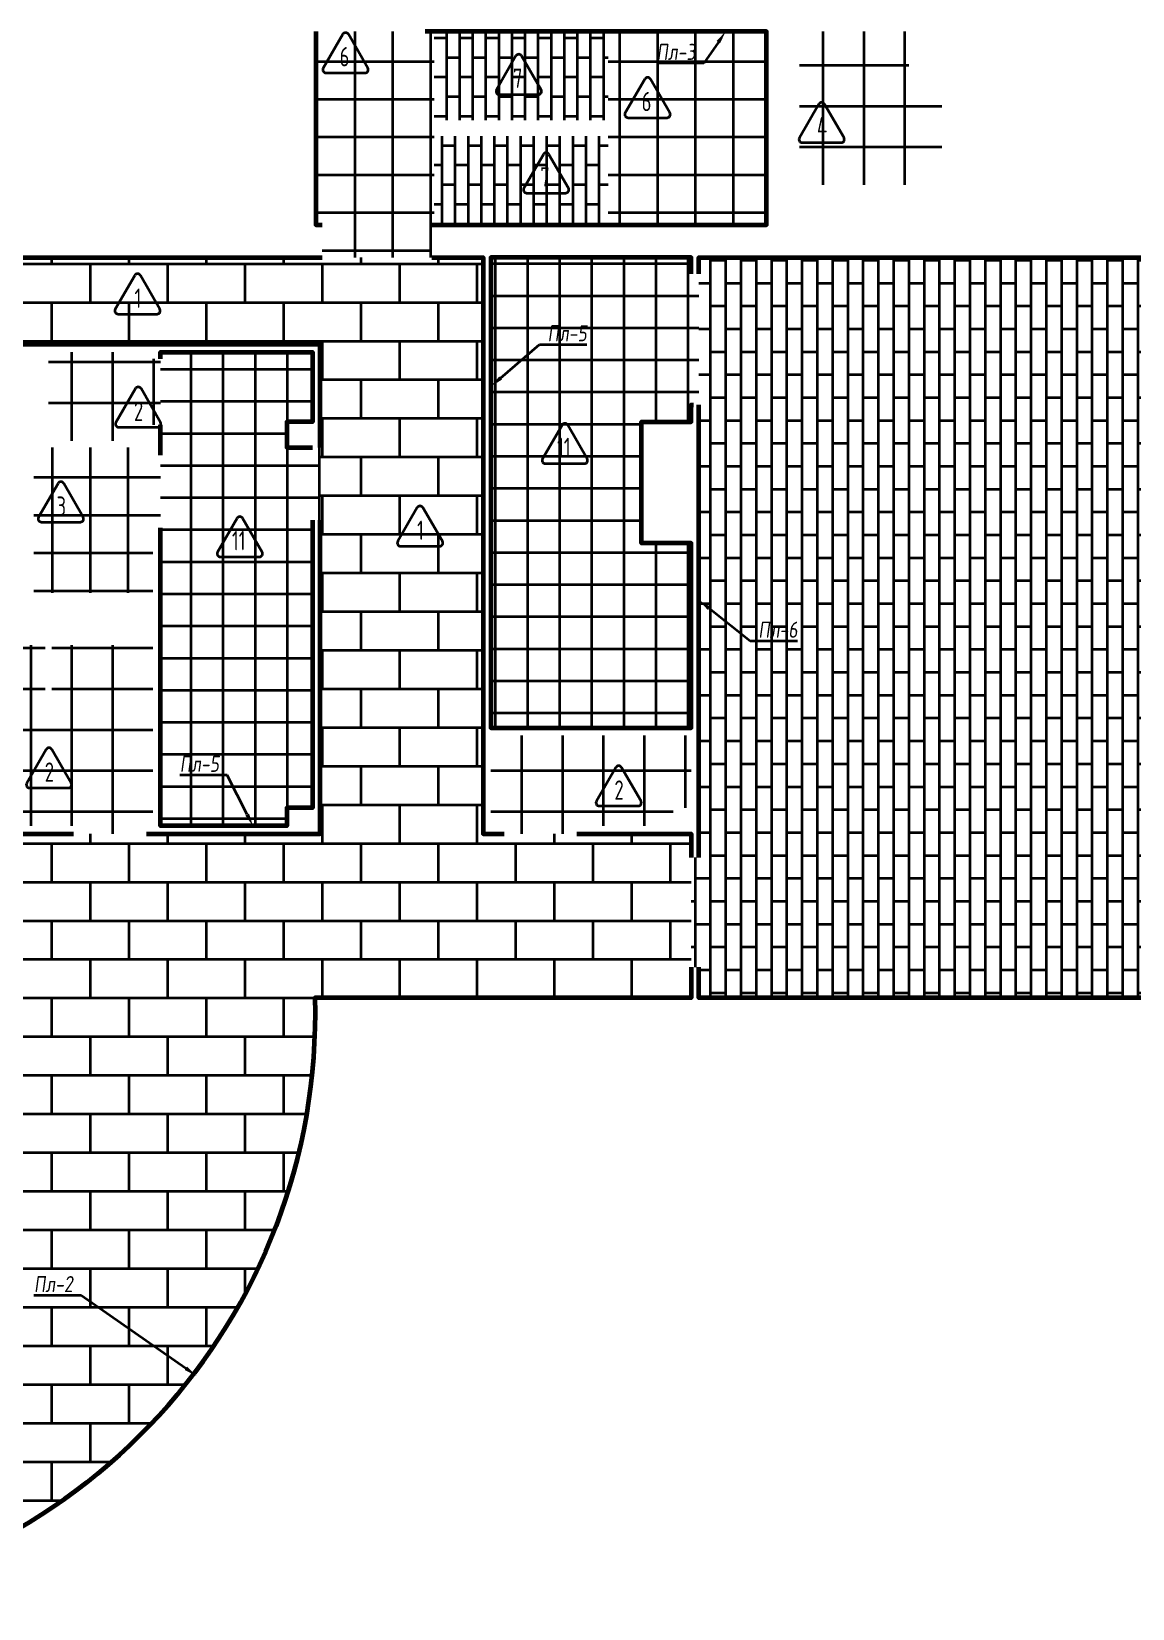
# Model space of a CAD drawing. Header units: millimetres. Extents: x -510890 to 418982, y -118257 to 141350.
# Drawn here: x -189397 to -172302, y -20125 to 4369 of the extents above; entities that cross this region are included whole.
import ezdxf
from ezdxf import colors
from ezdxf.entities.mleader import LeaderData, LeaderLine
from ezdxf.enums import TextEntityAlignment as Align
from ezdxf.math import Vec2, Vec3

# ---------------------------------------------------------------- set-up
doc = ezdxf.new("R2010")
doc.units = ezdxf.units.MM
doc.layers.add('АР_Площадь контур', color=220, linetype='Continuous', lineweight=35, plot=False)
doc.styles.add('ISOCPEUR', font='isocpeur.ttf', dxfattribs={"height": 800})
doc.styles.add('Архитект', font='isocpeur.ttf', dxfattribs={"width": 0.8, "oblique": 8})
pattern_1 = [(90, (2999.9, -126491.3), (-587.375, 0), []), (180, (2999.9, -126491.3), (-6e-14, -587.375), [])]
pattern_2 = [(90, (2999.9, -126491.3), (-635, 0), []), (180, (2999.9, -126491.3), (0, -635), [])]

msp = doc.modelspace()

# ---------------------------------------------------------------- hatches: boundary and pattern name
at = {"layer": 'АР_Площадь контур', "true_color": 0x000000}
h = msp.add_hatch(dxfattribs=at)
h.set_pattern_fill('ANSI37', color=18, scale=185, angle=45)
h.set_pattern_definition(pattern_1)
h.paths.add_polyline_path([(-184984, 4369.4), (-183144, 4369.4), (-183144, 1369.4), (-183184, 1369.4), (-183184, 859.4), (-184884, 859.4), (-184884, 1369.4), (-184984, 1369.4)])
at = {"layer": 'АР_Площадь контур', "true_color": 0xffffff}
h = msp.add_hatch(dxfattribs=at)
h.set_pattern_fill('AR-BRSTD', scale=3, angle=90)
h.set_pattern_definition([(90, (2999.9, -126491.32), (-203.2254, 1e-14), []), (180, (2999.9, -126491.32), (-203.2254, -304.8), [203.2254, -203.2254])])
h.paths.add_polyline_path([(-183144, 2994.4), (-180444, 2994.4), (-180444, 4369.4), (-183144, 4369.4)])
at = {"layer": 'АР_Площадь контур', "true_color": 0x000000}
h = msp.add_hatch(dxfattribs=at)
h.set_pattern_fill('ANSI37', color=18, scale=185, angle=45)
h.set_pattern_definition(pattern_1)
h.paths.add_polyline_path([(-180444, 4369.4), (-177984, 4369.4), (-177984, 1369.4), (-180444, 1369.4)])
at = {"layer": 'АР_Площадь контур', "true_color": 0x0029a3, "transparency": 33554483}
h = msp.add_hatch(dxfattribs=at)
h.set_pattern_fill('ANSI37', color=164, scale=200, angle=45)
h.set_pattern_definition([(90, (209610.45, -25998.6), (-635, 0), []), (180, (209610.45, -25998.6), (0, -635), [])])
h.paths.add_polyline_path([(-175774, 1988.1), (-177474, 1988.8), (-177474, 4369.4), (-175774, 4369.4), (-175774, 3584.3), (-175264, 3584.3), (-175264, 2417.3), (-175774, 2417.3)])
at = {"layer": 'АР_Площадь контур', "true_color": 0xffffff}
h = msp.add_hatch(dxfattribs=at)
h.set_pattern_fill('AR-BRSTD', scale=3, angle=90)
h.set_pattern_definition([(90, (209610.45, -28798.6), (-203.2254, 1e-14), []), (180, (209610.45, -28798.6), (-203.2254, -304.8), [203.2254, -203.2254])])
h.paths.add_polyline_path([(-183144, 1369.4), (-180444, 1369.4), (-180444, 2744.4), (-183144, 2744.4)])
at = {"layer": 'АР_Площадь контур', "true_color": 0x000000}
h = msp.add_hatch(dxfattribs=at)
h.set_pattern_fill('AR-B816', color=18, scale=2.954)
h.set_pattern_definition([(0, (2999.9, -126491.3), (0, 600.2528), []), (90, (2999.9, -126491.3), (-600.2528, 600.2528), [600.2528, -600.2528])])
edge = h.paths.add_edge_path()
edge.add_line((-182384.5, -8090.6), (-182384.5, 859.4))
edge.add_line((-182384.5, 859.4), (-191314, 859.4))
edge.add_line((-191314, 859.4), (-191314, -490.4))
edge.add_line((-191314, -490.4), (-184914, -490.4))
edge.add_line((-184914, -490.4), (-184914, -8090.7))
edge.add_line((-184914, -8090.7), (-198173.7, -8090.7))
edge.add_line((-198173.7, -8090.7), (-198173.7, -13690.6))
edge.add_line((-198173.7, -13690.6), (-197034, -13690.6))
edge.add_line((-197034, -13690.6), (-191434, -13690.6))
edge.add_line((-191434, -13690.6), (-191034, -13690.6))
edge.add_line((-191034, -13690.6), (-191034, -14090.6))
edge.add_line((-191034, -14090.6), (-191434, -14090.6))
edge.add_line((-191434, -14090.6), (-191434, -13690.6))
edge.add_line((-191434, -13690.6), (-197034, -13690.6))
edge.add_line((-197034, -13690.6), (-197034, -14090.6))
edge.add_line((-197034, -14090.6), (-198173.5, -14090.6))
edge.add_line((-198173.5, -14090.6), (-198173.5, -15790.4))
edge.add_line((-198173.5, -15790.4), (-197034, -15790.4))
edge.add_line((-197034, -15790.4), (-197034, -20121.9))
edge.add_line((-197034, -20121.9), (-194484.1, -20121.9))
edge.add_line((-194484.1, -20121.9), (-193974.1, -20121.9))
edge.add_arc((-194239.9, -10876), 9249.8, 271.64665, 357.49271)
edge.add_line((-184999, -11280.6), (-184999, -10640.6))
edge.add_line((-184999, -10640.6), (-179154, -10640.6))
edge.add_line((-179154, -10640.6), (-179154, -8090.6))
edge.add_line((-179154, -8090.6), (-182384.5, -8090.6))
at = {"layer": 'АР_Площадь контур', "true_color": 0x000000, "transparency": 33554687}
h = msp.add_hatch(dxfattribs=at)
h.set_pattern_fill('ANSI37', color=18, scale=157, angle=45, style=0)
h.set_pattern_definition([(90, (209610.45, -44098.6), (-498.475, 0), []), (180, (209610.45, -44098.6), (-6e-14, -498.475), [])])
h.paths.add_polyline_path([(-179154.1, -6444.1), (-182264.5, -6444.1), (-182264.5, 859.4), (-179154, 859.4), (-179154, 607.4), (-179034, 607.6), (-179034, -1426.5), (-179154.1, -1426.4), (-179154, -1690.6), (-179924.3, -1690.6), (-179924.3, -3575.7), (-179154, -3575.7)])
at = {"layer": 'АР_Площадь контур', "true_color": 0x000000}
h = msp.add_hatch(dxfattribs=at)
h.set_pattern_fill('AR-BRSTD', color=18, scale=3.5, angle=90)
h.set_pattern_definition([(90, (2999.9, -126491.32), (-237.0963, 1e-14), []), (180, (2999.9, -126491.3), (-237.0963, -355.6), [237.0963, -237.0963])])
h.paths.add_polyline_path([(-179034, -10640.6), (-179034, -10162.3), (-179154, -10162.3), (-179154, -8462.3), (-179034, -8462.1), (-179034, 859.4), (-155484, 859.4), (-155484, -5870.6), (-154974, -5870.6), (-154974, -7570.6), (-155484, -7570.6), (-155484, -10640.6)])
h = msp.add_hatch(dxfattribs=at)
h.set_pattern_fill('ANSI37', color=18, scale=200, angle=45)
h.set_pattern_definition(pattern_2)
h.paths.add_polyline_path([(-187514, -1990.6), (-189136.2, -1990.6), (-189136.2, -610.4), (-187514, -610.4), (-187514, -712.1), (-187394, -712.1), (-187394, -1742.1), (-187514, -1742.1)])
at = {"layer": 'АР_Площадь контур', "true_color": 0x000000, "transparency": 33554687}
h = msp.add_hatch(dxfattribs=at)
h.set_pattern_fill('ANSI37', color=18, scale=157, angle=45, style=0)
h.set_pattern_definition([(90, (2999.9, -126491.3), (-498.475, 0), []), (180, (2999.9, -126491.3), (-6e-14, -498.475), [])])
h.paths.add_polyline_path([(-185434, -7970.6), (-187393.9, -7970.6), (-187394, -610.4), (-185034, -610.4), (-185034, -1690.6), (-185434, -1690.6), (-185434, -2090.6), (-184914, -2090.6), (-184914, -3220.6), (-185034, -3220.5), (-185034, -7690.6), (-185434, -7690.6)])
at = {"layer": 'АР_Площадь контур'}
h = msp.add_hatch(dxfattribs=at)
h.set_pattern_fill('ANSI37', color=3, scale=185, angle=45)
h.set_pattern_definition(pattern_1)
h.paths.add_polyline_path([(-187514, -4351), (-189364, -4351), (-189364, -2090.6), (-187514, -2090.6), (-187514, -2208.9), (-187394, -2208.9), (-187394, -3338.9), (-187514, -3338.9)])
at = {"layer": 'АР_Площадь контур', "true_color": 0x000000}
h = msp.add_hatch(dxfattribs=at)
h.set_pattern_fill('ANSI37', color=18, scale=200, angle=45)
h.set_pattern_definition(pattern_2)
h.paths.add_polyline_path([(-189184, -6415.1), (-189084, -6415.1), (-189084, -5162.8), (-187514, -5162.8), (-187513.9, -7970.6), (-187613.3, -7970.6), (-187613.3, -8090.7), (-188743.3, -8090.7), (-188743.3, -7970.6), (-191034, -7970.6), (-191034, -5162.8), (-189184, -5162.8)])
h = msp.add_hatch(dxfattribs=at)
h.set_pattern_fill('ANSI37', color=18, scale=200, angle=45)
h.set_pattern_definition(pattern_2)
h.paths.add_polyline_path([(-179434, -7968), (-180930.3, -7969), (-180930.3, -8090.6), (-182060.3, -8090.6), (-182060.3, -7970), (-182264.5, -7971.9), (-182264.5, -6562.8), (-179154, -6564.1), (-179154, -7690.6), (-179434, -7690.6)])

# ---------------------------------------------------------------- linework, layer by layer
at = {"layer": 'АР_Площадь контур', "lineweight": 60}
for points in [[(-184984, 4369.4), (-184984, 1369.4), (-184884, 1369.4)], [(-183184, 1369.4), (-177984, 1369.4), (-177984, 4369.4), (-183284, 4369.4)], [(-179154, 607.4), (-179154, 859.4), (-182264.5, 859.4), (-182264.5, -6444.2), (-179154.1, -6444.2), (-179154.1, -3575.7), (-179924.3, -3575.7), (-179924.3, -1690.6), (-179154, -1690.6), (-179153.9, -1426.4), (-179119, -1426.4)], [(-179034, 607.6), (-179034, 859.4), (-155484, 859.4), (-155484, -5870.6)], [(-187394, -712.1), (-187394, -610.4), (-185034, -610.4), (-185034, -1690.6), (-185434, -1690.6), (-185434, -2090.6), (-185034, -2090.6)], [(-179034, -8462.3), (-179033.9, -1426.4)], [(-187394, -2208.9), (-187394, -1742.1)], [(-185034, -3220.5), (-185034, -7690.6), (-185434, -7690.6), (-185434, -7970.6), (-187394, -7970.7), (-187394, -3338.9)], [(-155484, -7570.6), (-155484, -10640.6), (-179034, -10640.6), (-179034, -10162.3)]]:
    msp.add_lwpolyline(points, dxfattribs=at)
at = {"layer": 'АР_Площадь контур', "linetype": 'Continuous'}
for points in [[(-184824.4, 3726.8), (-184218.2, 3726.8, 0.5773495), (-184174.9, 3801.8), (-184478, 4326.8, 0.5773541), (-184564.6, 4326.8), (-184867.7, 3801.8, 0.5773491), (-184824.4, 3726.8, 0.0000017)], [(-182135, 3391.4), (-181528.8, 3391.4, 0.5773495), (-181485.5, 3466.4), (-181788.6, 3991.4, 0.5773541), (-181875.2, 3991.4), (-182178.3, 3466.4, 0.5773491), (-182135, 3391.4, 0.0000017)], [(-180134, 3030.9), (-179527.8, 3030.9, 0.5773495), (-179484.5, 3105.9), (-179787.6, 3630.9, 0.5773541), (-179874.2, 3630.9), (-180177.3, 3105.9, 0.5773491), (-180134, 3030.9, 0.0000017)], [(-177430.7, 2643.4), (-176824.5, 2643.4, 0.5773495), (-176781.2, 2718.4), (-177084.3, 3243.4, 0.5773541), (-177170.9, 3243.4), (-177474, 2718.4, 0.5773491), (-177430.7, 2643.4, 0.0000017)], [(-181709.9, 1860.8), (-181103.7, 1860.8, 0.5773495), (-181060.4, 1935.8), (-181363.5, 2460.8, 0.5773541), (-181450.1, 2460.8), (-181753.2, 1935.8, 0.5773491), (-181709.9, 1860.8, 0.0000017)], [(-188054.2, -18.9), (-187448, -18.9, 0.5773495), (-187404.7, 56.1), (-187707.8, 581.1, 0.5773541), (-187794.4, 581.1), (-188097.5, 56.1, 0.5773491), (-188054.2, -18.9, 0.0000017)], [(-188043.5, -1776.4), (-187437.3, -1776.4, 0.5773495), (-187394, -1701.4), (-187697.1, -1176.4, 0.5773541), (-187783.7, -1176.4), (-188086.8, -1701.4, 0.5773491), (-188043.5, -1776.4, 0.0000017)], [(-181418.2, -2342.6), (-180812, -2342.6, 0.5773495), (-180768.7, -2267.6), (-181071.8, -1742.6, 0.5773541), (-181158.4, -1742.6), (-181461.5, -2267.6, 0.5773491), (-181418.2, -2342.6, 0.0000017)], [(-189244.4, -3250.1), (-188638.2, -3250.1, 0.5773495), (-188594.9, -3175.1), (-188898, -2650.1, 0.5773541), (-188984.6, -2650.1), (-189287.7, -3175.1, 0.5773491), (-189244.4, -3250.1, 0.0000017)], [(-186466.4, -3789.9), (-185860.2, -3789.9, 0.5773495), (-185816.9, -3714.9), (-186120, -3189.9, 0.5773541), (-186206.6, -3189.9), (-186509.8, -3714.9, 0.5773491), (-186466.4, -3789.9, 0.0000017)], [(-183667.6, -3624), (-183061.4, -3624, 0.5773495), (-183018.1, -3549), (-183321.2, -3024, 0.5773541), (-183407.8, -3024), (-183710.9, -3549, 0.5773491), (-183667.6, -3624, 0.0000017)], [(-189429.3, -7380.4), (-188823.1, -7380.4, 0.5773495), (-188779.8, -7305.4), (-189082.9, -6780.4, 0.5773541), (-189169.5, -6780.4), (-189472.6, -7305.4, 0.5773491), (-189429.3, -7380.4, 0.0000017)], [(-180583, -7659.8), (-179976.8, -7659.8, 0.5773495), (-179933.5, -7584.8), (-180236.6, -7059.8, 0.5773541), (-180323.2, -7059.8), (-180626.3, -7584.8, 0.5773491), (-180583, -7659.8, 0.0000017)]]:
    msp.add_lwpolyline(points, format="xyb", dxfattribs=at)
at = {"layer": 'АР_Площадь контур', "color": 201, "lineweight": 60, "true_color": 0xe181fe}
for points in [[(-191314, 659.5), (-191314, 859.4), (-184884, 859.4)], [(-183184, 859.4), (-182384.5, 859.4), (-182384.5, -8090.6), (-182060.3, -8090.6)], [(-184914, -2090.6), (-184914, -490.4), (-191314, -490.1), (-191314, -470.5)], [(-187613.3, -8090.7), (-184914, -8090.7), (-184914, -3220.6)], [(-193135, -8090.7), (-188743.3, -8090.7)], [(-180930.3, -8090.6), (-179154.1, -8090.6), (-179154.1, -8462.3)]]:
    msp.add_lwpolyline(points, dxfattribs=at)
msp.add_lwpolyline([(-179154, -10162.3), (-179154, -10640.6), (-184999, -10640.6, -0.4036171), (-193674.1, -20121.9), (-194895.9, -20121.9)], format="xyb", dxfattribs=at)

# ---------------------------------------------------------------- texts
at = {"layer": 'АР_Площадь контур', "linetype": 'Continuous', "style": 'ISOCPEUR', "width": 0.7}
for s, p in [('6', (-184537.9, 3828.5)), ('7', (-181848.6, 3493.1)), ('6', (-179847.6, 3132.6)), ('4', (-177122.2, 2740.2)), ('7', (-181423.5, 1962.5)), ('1', (-187745.7, 77.9)), ('2', (-187735, -1679.6)), ('11', (-181131.7, -2240.9)), ('3', (-188935.9, -3153.3)), ('11', (-186180, -3688.2)), ('1', (-183359.1, -3527.2)), ('2', (-189120.8, -7283.6)), ('2', (-180274.5, -7563))]:
    msp.add_text(s, height=300, dxfattribs=at).set_placement(p, align=Align.CENTER)

# ---------------------------------------------------------------- leaders
at = {"layer": 'АР_Площадь контур'}
ml = msp.add_multileader_mtext('Standard', dxfattribs=at)
ml.set_content('Пл-3', color=256, style='Архитект')
ml.set_leader_properties(color=256, linetype='ByLayer', lineweight=-1)
ml.build(insert=Vec2(0, 0))
ml.multileader.update_dxf_attribs({"text_left_attachment_type": 6, "text_right_attachment_type": 6, "dogleg_length": 25, "arrow_head_size": 200})
ctx = ml.context
ctx.base_point, ctx.char_height, ctx.arrow_head_size, ctx.landing_gap_size, ctx.plane_origin = Vec3(-179793.4, 3877.6), 250, 200, 100, Vec3(-193519.8, 3895.1)
ctx.left_attachment, ctx.right_attachment = 6, 6
notes = []
notes.append((ctx, [(0, (1, 1, 0), (-178958.2, 3877.6), (-1, 0), 25, [(1, [(-178619.2, 4369.4)], 0, [])])]))
ctx.mtext.insert, ctx.mtext.width, ctx.mtext.defined_height, ctx.mtext.line_spacing_style, ctx.mtext.flow_direction = Vec3(-179693.4, 4177.6), 3549.472, 1007.6, 2, 5
ml = msp.add_multileader_mtext('Standard', dxfattribs=at)
ml.set_content('Пл-5', color=256, style='Архитект')
ml.set_leader_properties(color=256, linetype='ByLayer', lineweight=-1)
ml.build(insert=Vec2(0, 0))
ml.multileader.update_dxf_attribs({"text_left_attachment_type": 6, "text_right_attachment_type": 6, "dogleg_length": 25, "arrow_head_size": 200})
ctx = ml.context
ctx.base_point, ctx.char_height, ctx.arrow_head_size, ctx.landing_gap_size, ctx.plane_origin = Vec3(-181485.3, -492.6), 250, 200, 100, Vec3(-197813.2, -390.3)
ctx.left_attachment, ctx.right_attachment = 6, 6
notes.append((ctx, [(1, (1, 1, 0), (-181510.3, -492.6), (1, 0), 25, [(1, [(-182264.5, -1142.9)], 0, [])])]))
ctx.mtext.insert, ctx.mtext.width, ctx.mtext.defined_height, ctx.mtext.line_spacing_style, ctx.mtext.flow_direction = Vec3(-181385.3, -192.6), 3549.472, 1007.6, 2, 5
ml = msp.add_multileader_mtext('Standard', dxfattribs=at)
ml.set_content('Пл-6', color=256, style='Архитект')
ml.set_leader_properties(color=256, linetype='ByLayer', lineweight=-1)
ml.build(insert=Vec2(0, 0))
ml.multileader.update_dxf_attribs({"text_left_attachment_type": 6, "text_right_attachment_type": 6, "dogleg_length": 25, "arrow_head_size": 200})
ctx = ml.context
ctx.base_point, ctx.char_height, ctx.arrow_head_size, ctx.landing_gap_size, ctx.plane_origin = Vec3(-178212.5, -5097.1), 250, 200, 100, Vec3(-192345.3, -4634.1)
ctx.left_attachment, ctx.right_attachment = 6, 6
notes.append((ctx, [(1, (1, 1, 0), (-178237.5, -5097.1), (1, 0), 25, [(1, [(-179034, -4463.6)], 0, [])])]))
ctx.mtext.insert, ctx.mtext.width, ctx.mtext.defined_height, ctx.mtext.line_spacing_style, ctx.mtext.flow_direction = Vec3(-178112.5, -4797.1), 3549.472, 1007.6, 2, 5
ml = msp.add_multileader_mtext('Standard', dxfattribs=at)
ml.set_content('Пл-5', color=256, style='Архитект')
ml.set_leader_properties(color=256, linetype='ByLayer', lineweight=-1)
ml.build(insert=Vec2(0, 0))
ml.multileader.update_dxf_attribs({"text_left_attachment_type": 6, "text_right_attachment_type": 6, "dogleg_length": 25, "arrow_head_size": 200})
ctx = ml.context
ctx.base_point, ctx.char_height, ctx.arrow_head_size, ctx.landing_gap_size, ctx.plane_origin = Vec3(-187195.9, -7179.7), 250, 200, 100, Vec3(-201506.8, -7218)
ctx.left_attachment, ctx.right_attachment = 6, 6
notes.append((ctx, [(0, (1, 1, 0), (-186360.6, -7179.7), (-1, 0), 25, [(1, [(-185958.1, -7970.6)], 0, [])])]))
ctx.mtext.insert, ctx.mtext.width, ctx.mtext.defined_height, ctx.mtext.line_spacing_style, ctx.mtext.flow_direction = Vec3(-187095.9, -6879.7), 3549.472, 1007.6, 2, 5
ml = msp.add_multileader_mtext('Standard', dxfattribs=at)
ml.set_content('Пл-2', color=256, style='Архитект')
ml.set_leader_properties(color=256, linetype='ByLayer', lineweight=-1)
ml.build(insert=Vec2(0, 0))
ml.multileader.update_dxf_attribs({"text_left_attachment_type": 6, "text_right_attachment_type": 6, "dogleg_length": 25, "arrow_head_size": 200})
ctx = ml.context
ctx.base_point, ctx.char_height, ctx.arrow_head_size, ctx.landing_gap_size, ctx.plane_origin = Vec3(-189459.8, -15261.4), 250, 200, 100, Vec3(-202985.5, -13758.5)
ctx.left_attachment, ctx.right_attachment = 6, 6
notes.append((ctx, [(0, (1, 1, 0), (-188624.5, -15261.4), (-1, 0), 25, [(1, [(-186836, -16509.9)], 0, [])])]))
ctx.mtext.insert, ctx.mtext.width, ctx.mtext.defined_height, ctx.mtext.line_spacing_style, ctx.mtext.flow_direction = Vec3(-189359.8, -14961.4), 3549.472, 1007.6, 2, 5
for ctx, leaders in notes:
    for number, flags, end, landing, length, lines in leaders:
        leader = LeaderData()
        leader.index, (leader.has_last_leader_line, leader.has_dogleg_vector, leader.attachment_direction) = number, flags
        leader.last_leader_point, leader.dogleg_vector, leader.dogleg_length = Vec3(end), Vec3(landing), length
        for number, points, colour, breaks in lines:
            line = LeaderLine()
            line.index, line.vertices, line.color, line.breaks = number, Vec3.list(points), colors.encode_raw_color(colour), breaks
            leader.lines.append(line)
        ctx.leaders.append(leader)

doc.saveas('drawing.dxf')
